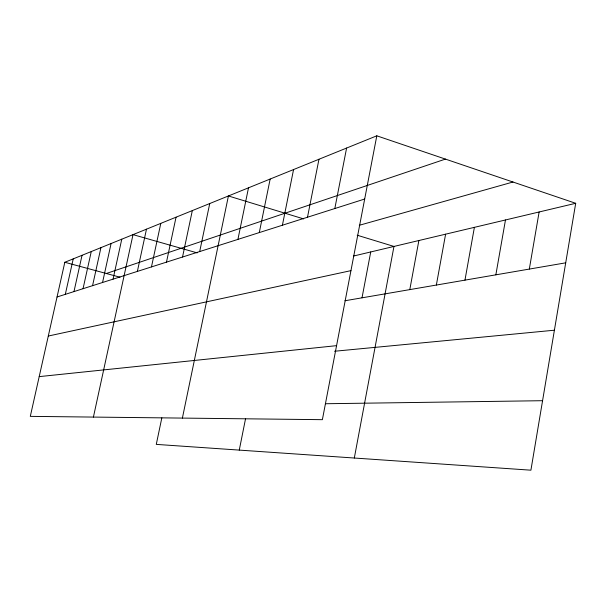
<?xml version="1.0" encoding="UTF-8"?>
<svg xmlns="http://www.w3.org/2000/svg" width="606" height="606" viewBox="0 0 606 606"><rect width="100%" height="100%" fill="white"/><g stroke="black" fill="none" stroke-linecap="round" stroke-linejoin="round"><path stroke-width="0.91" d="M376.803 135.812L322.377 419.678L30.3 416.367L64.819 262.277L376.803 135.812L575.7 203.298L530.909 470.188L156.28 444.387L161.832 417.875M529.318 269.079L539.128 211.979M495.852 274.829L505.472 219.97M464.961 280.139L474.392 227.348M436.358 285.047L445.607 234.181M409.8 289.607L418.875 240.521M354.313 458.03L393.968 246.437L357.207 235.226M362.017 297.819L370.728 251.952M334.815 208.532L346.602 148.053M307.492 217.236L318.961 159.257M282.404 225.22L293.562 169.551M239.264 450.106L245.559 418.678M259.292 232.583L270.155 179.043M237.923 239.385L248.498 187.822M182.391 418.095L228.417 195.965L303.629 218.895M199.692 251.558L209.737 203.533M182.527 257.027L192.322 210.593M166.483 262.133L176.043 217.198M151.462 266.92L160.795 223.379M137.373 271.405L146.478 229.182M93.415 417.087L133.017 234.636L197.17 252.876M102.55 282.494L111.095 243.521M113.057 279.146L121.776 239.188M83.045 288.706L91.264 251.558M92.559 285.676L100.937 247.634M65.312 294.349L73.235 258.868M73.97 291.592L82.037 255.3M106.308 273.495L445.433 159.098M57.04 296.985L364.683 199.026M359.29 225.288L512.987 182.02M353.503 256.043L575.7 203.298M48.298 336.035L350.95 270.64M344.935 300.758L565.709 262.83M39.201 376.621L336.572 345.655M334.527 351.253L554.399 330.209M325.377 403.74L542.575 400.702M64.819 262.277L119.988 277.2"/></g></svg>
